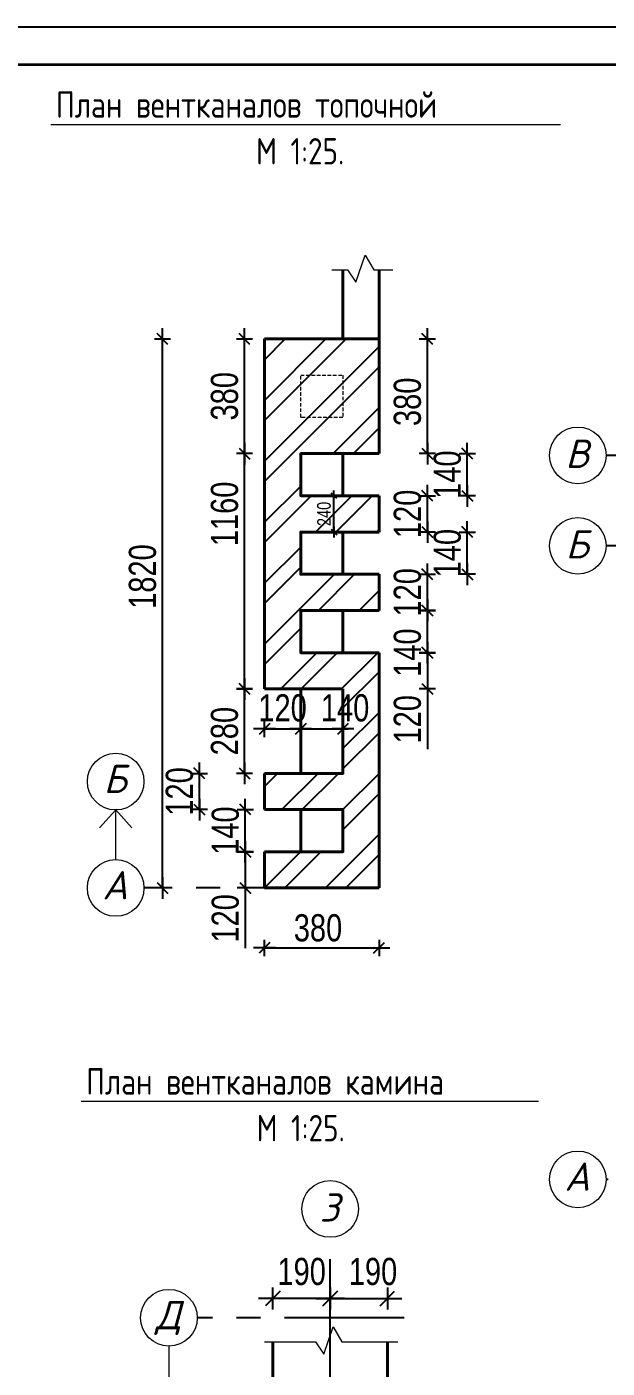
# Model space of a CAD drawing. Extents: x -12289450 to -10763036, y -7834513 to -6150123.
# Drawn here: x -11099391 to -11095541, y -7681154 to -7672261 of the extents above; entities that cross this region are included whole.
import ezdxf

# ---------------------------------------------------------------- set-up
doc = ezdxf.new("R2010")
doc.units = 0
doc.header["$LTSCALE"] = 25
doc.header["$PDMODE"] = 35
doc.linetypes.add('CENTER', pattern=[50.8, 31.75, -6.35, 6.35, -6.35])
doc.linetypes.add('HIDDEN2', pattern=[4.7625, 3.175, -1.5875])
doc.layers.get('DefPoints').update_dxf_attribs({"color": 10, "lineweight": 30})
for name, color, linetype in [('004-ВСПЛИНИИ', 15, 'Continuous'), ('005-РАЗМЕРЫ', 252, 'Continuous'), ('008-ШТРИХОВКА', 252, 'Continuous'), ('014-ОСИ', 251, 'CENTER'), ('Annotation - Text', 7, 'Continuous'), ('ArchiCAD', 7, 'Continuous'), ('EEE', 7, 'Continuous'), ('Новое', 51, 'Continuous')]:
    doc.layers.add(name, color=color, linetype=linetype)
doc.layers.add('СТЕНЫ', color=5, linetype='Continuous', lineweight=40)
doc.styles.add('gismo', font='isocpeui.ttf')
doc.styles.add('GOST 2.304', font='cs_gost2304.shx')
doc.styles.add('TXT0', font='txt', dxfattribs={"width": 0.8})
doc.dimstyles.new('Копия(2) РАЗМЕРЫ', dxfattribs={"dimscale": 30, "dimtxt": 3, "dimasz": 0.06, "dimexe": 0, "dimexo": 0, "dimgap": 0.7, "dimtad": 1, "dimdec": 0, "dimzin": 0, "dimdsep": 46, "dimtxsty": 'TXT0', "dimblk1": 'A8MITTA', "dimblk2": 'A8MITTA', "dimsah": 1, "dimcen": 0.2, "dimse1": 1, "dimse2": 1, "dimadec": 0, "dimazin": 0, "dimtp": 6, "dimtm": 6, "dimtfac": 1, "dimtdec": 0, "dimtofl": 0, "dimtmove": 0, "dimatfit": 3, "dimldrblk": 'A8MITTA', "dimfxl": 0, "dimtolj": 1, "dimtzin": 0, "dimarcsym": 0})

# ---------------------------------------------------------------- blocks, each defined once
blk = doc.blocks.new('A8MITTA', base_point=(3180, 3140))
for p, q in [((3170, 3130), (3190, 3150)), ((3180, 3155), (3180, 3125)), ((3160, 3140), (3200, 3140))]:
    blk.add_line(p, q)
blk = doc.blocks.new('*D549')
at = {"layer": '005-РАЗМЕРЫ', "color": 0, "lineweight": -2, "ltscale": 1.2, "transparency": 16777216}
blk.add_line((-11097353.1, -7675608.7), (-11097353.1, -7675372.3), dxfattribs=at)
at = {"layer": 'DefPoints', "color": 0, "ltscale": 1.2, "transparency": 16777216}
for p in [(-11097353.1, -7675370.5), (-11097054, -7675370.5), (-11097054, -7675610.5)]:
    blk.add_point(p, dxfattribs=at)
at = {"layer": '005-РАЗМЕРЫ', "color": 0, "lineweight": -2, "ltscale": 1.2, "transparency": 16777216, "xscale": 1.8, "yscale": 1.8, "zscale": 1.8}
for p, rotation in [((-11097353.1, -7675370.5), 90), ((-11097353.1, -7675610.5), 270)]:
    blk.add_blockref('A8MITTA', p, dxfattribs=dict(at, rotation=rotation))
at = {"layer": '005-РАЗМЕРЫ', "color": 0, "ltscale": 1.2, "transparency": 16777216, "insert": (-11097419.1, -7675490.5), "char_height": 90, "attachment_point": 5, "rotation": 90, "style": 'TXT0'}
blk.add_mtext('\\A1;240', dxfattribs=at)

msp = doc.modelspace()

# ---------------------------------------------------------------- hatches: boundary and pattern name
at = {"layer": '008-ШТРИХОВКА', "ltscale": 3}
h = msp.add_hatch(dxfattribs=at)
h.set_pattern_fill('ANSI32', color=256, scale=30)
h.set_pattern_definition([(45, (-11097814.03, -7677970.47), (-202.056, 202.056), []), (45, (-11097679.33, -7677970.47), (-202.056, 202.056), [])])
h.paths.add_polyline_path([(-11097054, -7674330.5), (-11097814, -7674330.5), (-11097814, -7676650.5), (-11097574, -7676650.5), (-11097294, -7676650.5), (-11097294, -7677210.5), (-11097574, -7677210.5), (-11097814, -7677210.5), (-11097814, -7677450.5), (-11097574, -7677450.5), (-11097294, -7677450.5), (-11097294, -7677730.5), (-11097574, -7677730.5), (-11097814, -7677730.5), (-11097814, -7677970.5), (-11097054, -7677970.5), (-11097054, -7676410.5), (-11097294, -7676410.5), (-11097574, -7676410.5), (-11097574, -7676130.5), (-11097294, -7676130.5), (-11097054, -7676130.5), (-11097054, -7675890.5), (-11097294, -7675890.5), (-11097574, -7675890.5), (-11097574, -7675610.5), (-11097294, -7675610.5), (-11097054, -7675610.5), (-11097054, -7675370.5), (-11097294, -7675370.5), (-11097574, -7675370.5), (-11097574, -7675090.5), (-11097294, -7675090.5), (-11097054, -7675090.5)])

# ---------------------------------------------------------------- linework, layer by layer
at = {"layer": '004-ВСПЛИНИИ', "color": 0, "lineweight": 0}
for points in [[(-11097367.5, -7673873.3), (-11097264.4, -7673873.3), (-11097208.2, -7673954.8), (-11097146.6, -7673774.4), (-11097088.7, -7673873.3), (-11096963, -7673873.3)], [(-11097814.8, -7680978.7), (-11097476.1, -7680978.7), (-11097419.9, -7681060.1), (-11097358.4, -7680879.7), (-11097300.4, -7680978.7), (-11096929.6, -7680978.7)]]:
    msp.add_lwpolyline(points, dxfattribs=at)
at = {"layer": '005-РАЗМЕРЫ', "ltscale": 1.2}
for p, q in [((-11098490.8, -7677966.9), (-11098490.8, -7674334.1)), ((-11097946.6, -7676646.9), (-11097946.6, -7674334.1)), ((-11097946.6, -7675086.9), (-11097946.6, -7674334.1)), ((-11096733.3, -7675086.9), (-11096733.3, -7674334.1)), ((-11096468.4, -7675366.9), (-11096468.4, -7675094.1)), ((-11096733.3, -7675606.9), (-11096733.3, -7675374.1)), ((-11096468.4, -7675886.9), (-11096468.4, -7675614.1)), ((-11096733.3, -7676126.9), (-11096733.3, -7675894.1)), ((-11096733.3, -7676406.9), (-11096733.3, -7676134.1)), ((-11096733.3, -7676414.1), (-11096733.3, -7676646.9)), ((-11097946.6, -7677206.9), (-11097946.6, -7676654.1)), ((-11096733.3, -7676650.5), (-11096733.3, -7677050.1)), ((-11097812.2, -7676916.2), (-11097575.8, -7676916.2)), ((-11097572.2, -7676916.2), (-11097295.8, -7676916.2)), ((-11098245.7, -7677446.9), (-11098245.7, -7677214.1)), ((-11097941.4, -7677726.9), (-11097941.4, -7677454.1)), ((-11097941.4, -7677734.1), (-11097941.4, -7677966.9)), ((-11097941.4, -7677970.5), (-11097941.4, -7678370.1)), ((-11097810.4, -7678367.7), (-11097057.6, -7678367.7)), ((-11097383.3, -7680692), (-11097753.7, -7680692)), ((-11097373.7, -7680692.1), (-11097003.3, -7680692.1))]:
    msp.add_line(p, q, dxfattribs=at)
at = {"layer": '014-ОСИ'}
for points in [[(-11091405.8, -7675102.3), (-11095547.6, -7675102.3)], [(-11089789, -7675702.3), (-11095547.6, -7675702.3)], [(-11097156, -7677970.5), (-11098613.3, -7677970.5)], [(-11089502.5, -7679902.3), (-11095547.6, -7679902.3)], [(-11097378.5, -7683765.4), (-11097378.5, -7680286.5)], [(-11096888, -7680819.7), (-11098260.1, -7680819.7)]]:
    msp.add_lwpolyline(points, dxfattribs=at)
at = {"layer": 'Annotation - Text', "color": 0, "lineweight": 20}
for points in [[(-11098801.2, -7677453.1), (-11098909, -7677572)], [(-11098801.2, -7677782.6), (-11098801.2, -7677453.1)], [(-11098801.2, -7677453.1), (-11098693.3, -7677572)], [(-11098447.9, -7681007.6), (-11098447.9, -7681337.1)]]:
    msp.add_lwpolyline(points, dxfattribs=at)
for centre in [(-11095735.4, -7675102.3), (-11095735.4, -7675702.3), (-11098801.2, -7677265.3), (-11098801.2, -7677970.5), (-11095735.4, -7679902.3), (-11097378.5, -7680098.7), (-11098447.9, -7680819.7)]:
    msp.add_circle(centre, 187.8, dxfattribs=at)
at = {"layer": 'ArchiCAD', "color": 7, "linetype": 'Continuous', "lineweight": 35}
msp.add_lwpolyline([(-11108519.1, -7672511.3), (-11088769.2, -7672511.3), (-11088769.2, -7686861.2), (-11108519.1, -7686861.2)], close=True, dxfattribs=at)
msp.add_lwpolyline([(-11108519.1, -7672511.3), (-11088769.2, -7672511.3), (-11088769.2, -7686861.2), (-11108519.1, -7686861.2)], close=True, dxfattribs=at)
at = {"layer": 'EEE', "lineweight": 15}
for p, q in [((-11099230.6, -7672908.2), (-11095850.9, -7672908.2)), ((-11099030.5, -7679384.5), (-11095996.9, -7679384.5))]:
    msp.add_line(p, q, dxfattribs=at)
at = {"layer": 'Новое', "color": 7, "linetype": 'Continuous'}
msp.add_lwpolyline([(-11109519.1, -7672261.3), (-11088519.2, -7672261.3), (-11088519.2, -7687111.2), (-11109519.1, -7687111.2)], close=True, dxfattribs=at)
msp.add_lwpolyline([(-11109519.1, -7672261.3), (-11088519.2, -7672261.3), (-11088519.2, -7687111.2), (-11109519.1, -7687111.2)], close=True, dxfattribs=at)
at = {"layer": 'СТЕНЫ', "color": 44, "ltscale": 0.3, "true_color": 0xab6317}
for p, q in [((-11097054, -7674330.5), (-11097814, -7674330.5)), ((-11097054, -7675090.5), (-11097294, -7675090.5)), ((-11097294, -7675370.5), (-11097054, -7675370.5)), ((-11097054, -7675370.5), (-11097294, -7675370.5)), ((-11097054, -7675370.5), (-11097054, -7675610.5)), ((-11097054, -7675610.5), (-11097294, -7675610.5)), ((-11097054, -7675890.5), (-11097294, -7675890.5)), ((-11097054, -7676130.5), (-11097294, -7676130.5)), ((-11097054, -7676410.5), (-11097294, -7676410.5)), ((-11097574, -7676650.5), (-11097814, -7676650.5)), ((-11097574, -7677210.5), (-11097814, -7677210.5)), ((-11097294, -7677450.5), (-11097814, -7677450.5)), ((-11097574, -7677730.5), (-11097814, -7677730.5)), ((-11097054, -7677970.5), (-11097814, -7677970.5))]:
    msp.add_line(p, q, dxfattribs=at)
at = {"layer": 'СТЕНЫ', "ltscale": 3}
for points in [[(-11097294, -7673873.3), (-11097294, -7674330.5)], [(-11097054, -7673873.3), (-11097054, -7674330.5)], [(-11097758.5, -7683736.5), (-11097758.5, -7680978.7)], [(-11096998.5, -7683736.5), (-11096998.5, -7680978.7)]]:
    msp.add_lwpolyline(points, dxfattribs=at)
at = {"layer": 'СТЕНЫ', "color": 44, "ltscale": 0.3, "true_color": 0xab6317}
for points in [[(-11097814, -7676650.5), (-11097814, -7674330.5)], [(-11097054, -7675090.5), (-11097054, -7674330.5)], [(-11097054, -7674570.5), (-11097054, -7674330.5)], [(-11097054, -7675610.5), (-11097054, -7675370.5)], [(-11097054, -7676130.5), (-11097054, -7675890.5)], [(-11097054, -7677970.5), (-11097054, -7676410.5)], [(-11097814, -7677450.5), (-11097814, -7677210.5)], [(-11097814, -7677970.5), (-11097814, -7677730.5)]]:
    msp.add_lwpolyline(points, dxfattribs=at)
at = {"layer": 'СТЕНЫ', "color": 44, "linetype": 'HIDDEN2', "lineweight": 0, "ltscale": 0.3, "true_color": 0xab6317}
msp.add_lwpolyline([(-11097294, -7674570.5), (-11097294, -7674850.5), (-11097574, -7674850.5), (-11097574, -7674570.5)], close=True, dxfattribs=at)
at = {"layer": 'СТЕНЫ', "color": 44, "ltscale": 0.3, "true_color": 0xab6317}
for points in [[(-11097294, -7675090.5), (-11097294, -7675370.5), (-11097574, -7675370.5), (-11097574, -7675090.5)], [(-11097294, -7675610.5), (-11097294, -7675890.5), (-11097574, -7675890.5), (-11097574, -7675610.5)], [(-11097294, -7676130.5), (-11097294, -7676410.5), (-11097574, -7676410.5), (-11097574, -7676130.5)], [(-11097294, -7676650.5), (-11097294, -7677210.5), (-11097574, -7677210.5), (-11097574, -7676650.5)], [(-11097294, -7677450.5), (-11097294, -7677730.5), (-11097574, -7677730.5), (-11097574, -7677450.5)]]:
    msp.add_lwpolyline(points, close=True, dxfattribs=at)

# ---------------------------------------------------------------- block references
at = {"layer": '005-РАЗМЕРЫ', "ltscale": 1.2}
for p, xscale, yscale, zscale, rotation in [((-11098490.8, -7674330.5), 3.6, 3.6, 3.6, 90), ((-11097946.6, -7674330.5), 3.6, 3.6, 3.6, 90), ((-11097946.6, -7674330.5), 3.6, 3.6, 3.6, 90), ((-11096733.3, -7674330.5), 3.6, 3.6, 3.6, 90), ((-11097946.6, -7675090.5), 3.6, 3.6, 3.6, 270), ((-11096733.3, -7675090.5), 3.6, 3.6, 3.6, 270), ((-11096468.4, -7675090.5), 3.6, 3.6, 3.6, 90), ((-11096733.3, -7675370.5), 3.6, 3.6, 3.6, 90), ((-11096468.4, -7675370.5), 3.6, 3.6, 3.6, 270), ((-11096733.3, -7675610.5), 3.6, 3.6, 3.6, 270), ((-11096468.4, -7675610.5), 3.6, 3.6, 3.6, 90), ((-11096733.3, -7675890.5), 3.6, 3.6, 3.6, 90), ((-11096468.4, -7675890.5), 3.6, 3.6, 3.6, 270), ((-11096733.3, -7676130.5), 3.6, 3.6, 3.6, 270), ((-11096733.3, -7676130.5), 3.6, 3.6, 3.6, 90), ((-11096733.3, -7676410.5), 3.6, 3.6, 3.6, 270), ((-11096733.3, -7676410.5), 3.6, 3.6, 3.6, 90), ((-11097946.6, -7676650.5), 3.6, 3.6, 3.6, 270), ((-11097946.6, -7676650.5), 3.6, 3.6, 3.6, 90), ((-11096733.3, -7676650.5), 3.6, 3.6, 3.6, 270), ((-11097814, -7676916.2), 3.6, 3.6, 3.6, 180), ((-11097574, -7676916.2), 3.6, 3.6, 3.6, 180), ((-11097574, -7676916.2), 1.8, 1.8, 1.8, 180), ((-11097294, -7676916.2), 3.6, 3.6, 3.6, 180), ((-11098245.7, -7677210.5), 3.6, 3.6, 3.6, 90), ((-11097946.6, -7677210.5), 3.6, 3.6, 3.6, 270), ((-11098245.7, -7677450.5), 3.6, 3.6, 3.6, 270), ((-11097941.4, -7677450.5), 3.6, 3.6, 3.6, 90), ((-11097941.4, -7677730.5), 3.6, 3.6, 3.6, 270), ((-11097941.4, -7677730.5), 3.6, 3.6, 3.6, 90), ((-11098490.8, -7677970.5), 3.6, 3.6, 3.6, 270), ((-11097941.4, -7677970.5), 3.6, 3.6, 3.6, 270), ((-11097814, -7678367.7), 3.6, 3.6, 3.6, 180), ((-11097758.5, -7680692), 4.8, 4.8, 4.8, 180), ((-11097378.5, -7680692.1), 4.8, 4.8, 4.8, 180)]:
    msp.add_blockref('A8MITTA', p, dxfattribs=dict(at, xscale=xscale, yscale=yscale, zscale=zscale, rotation=rotation))
for p, xscale, yscale, zscale in [((-11097574, -7676916.2), 1.8, 1.8, 1.8), ((-11097294, -7676916.2), 1.8, 1.8, 1.8), ((-11097054, -7678367.7), 3.6, 3.6, 3.6), ((-11097378.5, -7680692), 4.8, 4.8, 4.8), ((-11096998.5, -7680692.1), 4.8, 4.8, 4.8)]:
    msp.add_blockref('A8MITTA', p, dxfattribs=dict(at, xscale=xscale, yscale=yscale, zscale=zscale))

# ---------------------------------------------------------------- texts
at = {"layer": '005-РАЗМЕРЫ', "ltscale": 1.2, "char_height": 180, "attachment_point": 5, "rotation": 90, "style": 'TXT0'}
for s, insert in [('\\A1;380', (-11098078.6, -7674710.5)), ('\\A1;380', (-11096865.3, -7674747.4)), ('\\A1;140', (-11096600.4, -7675230.5)), ('\\A1;1160', (-11098078.6, -7675490.5)), ('\\A1;120', (-11096865.3, -7675490.5)), ('\\A1;140', (-11096600.4, -7675750.5)), ('\\A1;1820', (-11098622.8, -7675905.9)), ('\\A1;120', (-11096865.3, -7676010.5)), ('\\A1;140', (-11096865.3, -7676410.5)), ('\\A1;120', (-11096865.3, -7676852.1)), ('\\A1;280', (-11098078.6, -7676930.5)), ('\\A1;120', (-11098377.7, -7677330.5)), ('\\A1;140', (-11098073.4, -7677590.5)), ('\\A1;120', (-11098073.4, -7678172.1))]:
    msp.add_mtext(s, dxfattribs=dict(at, insert=insert))
at = {"layer": '005-РАЗМЕРЫ', "ltscale": 1.2, "char_height": 180, "attachment_point": 5, "style": 'TXT0'}
for s, insert in [('\\A1;120', (-11097694, -7676777.3)), ('\\A1;140', (-11097279.2, -7676777.3)), ('\\A1;380', (-11097459, -7678235.7)), ('\\A1;190', (-11097567.6, -7680514.1)), ('\\A1;190', (-11097094, -7680514.1))]:
    msp.add_mtext(s, dxfattribs=dict(at, insert=insert))
at = {"layer": 'Annotation - Text', "color": 0, "lineweight": 25, "style": 'GOST 2.304'}
for s, p in [('План вентканалов топочной', (-11099197.5, -7672864.2)), ('М 1:25.', (-11097870, -7673173.9)), ('План вентканалов камина', (-11098997.4, -7679340.5)), ('М 1:25.', (-11097866.7, -7679650.1))]:
    msp.add_text(s, height=175, dxfattribs=at).set_placement(p)
at = {"layer": 'Annotation - Text', "color": 0, "lineweight": 25, "char_height": 187.8, "attachment_point": 2, "style": 'gismo'}
for s, insert in [('В', (-11095739.6, -7674998.1)), ('Б', (-11095739.6, -7675598.1)), ('Б', (-11098805.3, -7677153.3)), ('A', (-11098805.3, -7677858.4)), ('A', (-11095739.6, -7679790.2)), ('3', (-11097382.6, -7679994.5)), ('Д', (-11098452.1, -7680707.7))]:
    msp.add_mtext(s, dxfattribs=dict(at, insert=insert))

# ---------------------------------------------------------------- dimensions: what is measured, and where the dimension line sits
at = {"layer": '005-РАЗМЕРЫ', "ltscale": 1.2}
dim = msp.add_linear_dim(base=(-11097353.1, -7675370.5), p1=(-11097054, -7675610.5), p2=(-11097054, -7675370.5), angle=90, dimstyle='Копия(2) РАЗМЕРЫ', dxfattribs=at)
dim.commit()
dim.dimension.update_dxf_attribs({"geometry": '*D549', "text_midpoint": (-11097353.1, -7675490.5), "dimtype": 160})

doc.saveas('drawing.dxf')
